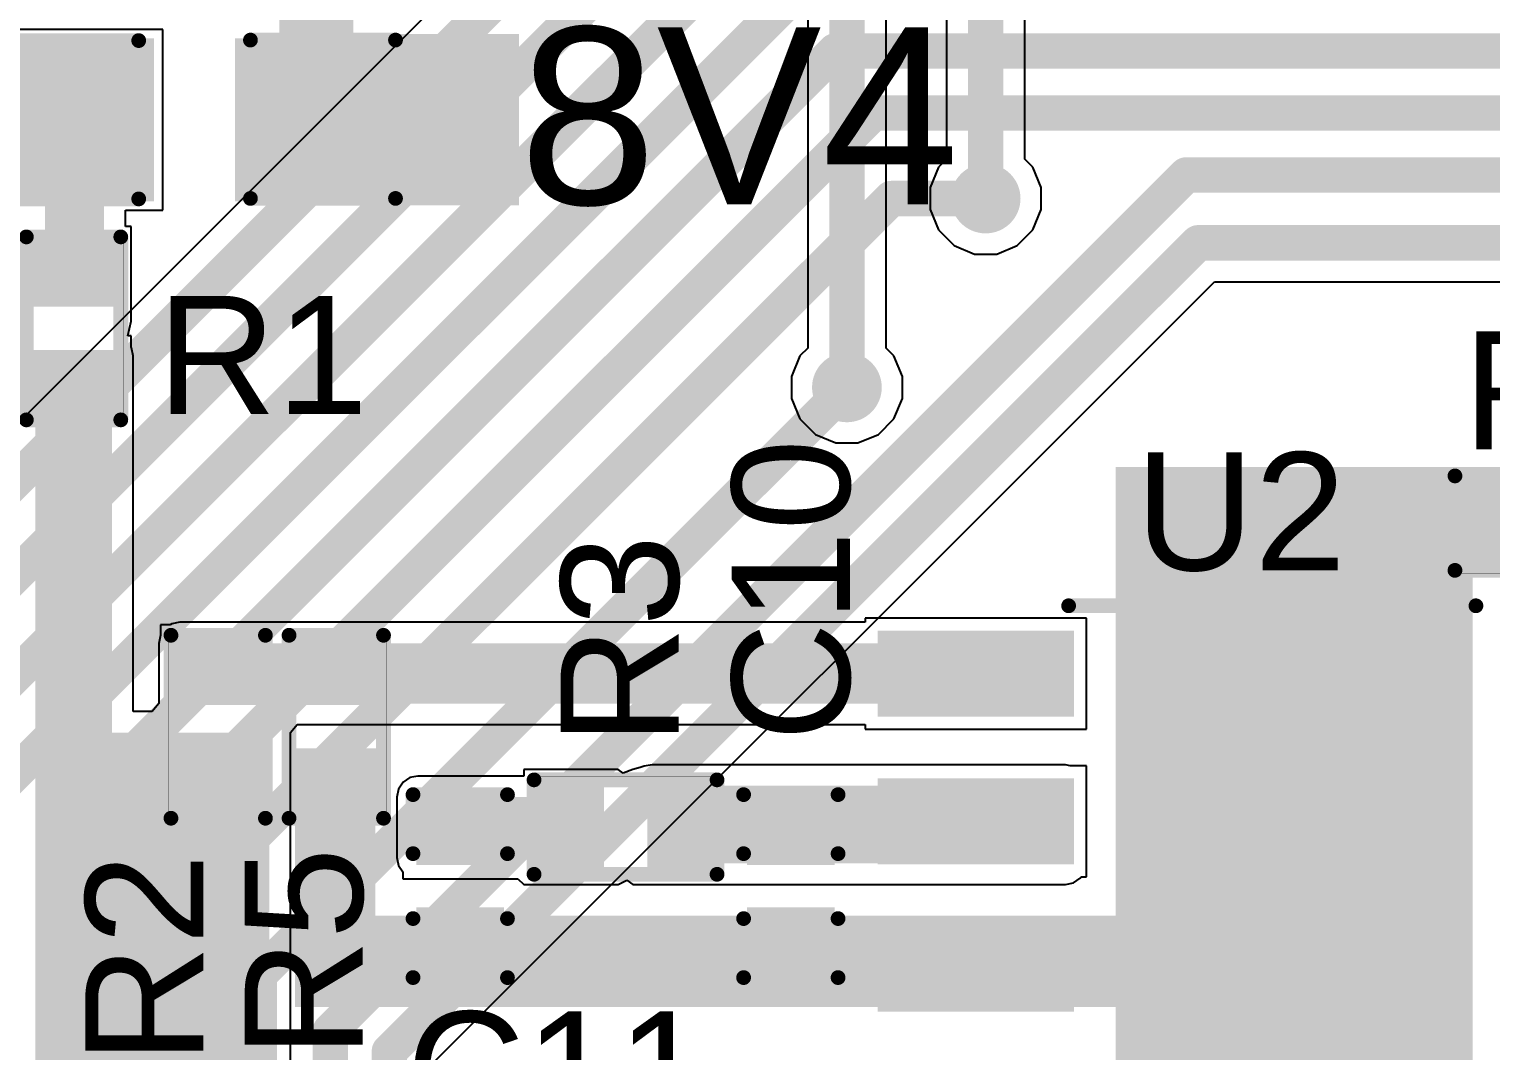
# Model space of a CAD drawing. Header units: millimetres. Extents: x 0 to 212, y 0 to 213.
# Drawn here: x 0.102 to 0.5971, y 4.3972 to 4.7434 of the extents above; entities that cross this region are included whole.
import ezdxf

# ---------------------------------------------------------------- set-up
doc = ezdxf.new("R2010")
doc.units = ezdxf.units.MM
doc.header["$MEASUREMENT"] = 0
for name, color, linetype in [('BottomLayer', 5, 'Continuous'), ('BottomSolder', 6, 'Continuous'), ('TopLayer', 1, 'Continuous'), ('TopOverlay', 2, 'Continuous'), ('TopPaste', 8, 'Continuous'), ('TopSolder', 216, 'Continuous'), ('ViaHoleLayer', 16, 'Continuous')]:
    doc.layers.add(name, color=color, linetype=linetype)
doc.styles.add('Arial', font='', dxfattribs={"height": 0.2})
doc.styles.get('Arial').set_extended_font_data('Arial')

# ---------------------------------------------------------------- blocks, each defined once
blk = doc.blocks.new('R___0402_7')
at = {"layer": 'TopLayer'}
for points in [[(-0.0275, -0.0125), (-0.0275, 0.0125), (-0.0095, 0.0125), (-0.0095, -0.0125)], [(0.0095, -0.0125), (0.0095, 0.0125), (0.0275, 0.0125), (0.0275, -0.0125)]]:
    blk.add_hatch(color=1, dxfattribs=at).paths.add_polyline_path(points)
at = {"layer": 'TopPaste'}
for points in [[(-0.0275, -0.0125), (-0.0275, 0.0125), (-0.0095, 0.0125), (-0.0095, -0.0125)], [(0.0095, -0.0125), (0.0095, 0.0125), (0.0275, 0.0125), (0.0275, -0.0125)]]:
    blk.add_hatch(color=8, dxfattribs=at).paths.add_polyline_path(points)
at = {"layer": 'TopSolder'}
for points in [[(-0.02967, -0.01467), (-0.02967, 0.01467), (-0.00733, 0.01467), (-0.00733, -0.01467)], [(0.00733, -0.01467), (0.00733, 0.01467), (0.02967, 0.01467), (0.02967, -0.01467)]]:
    blk.add_hatch(color=216, dxfattribs=at).paths.add_polyline_path(points)
at = {"layer": 'TopOverlay'}
for points, const_width in [([(-0.031, 0.016), (-0.031, -0.016)], 0.005), ([(-0.031, 0.016), (0.031, 0.016)], 0.005), ([(0.031, 0.016), (0.031, -0.016)], 0.005), ([(-0.031, -0.016), (0.031, -0.016)], 0.005), ([(-0.032, -0.017), (0.032, -0.017)], 0.000127)]:
    blk.add_lwpolyline(points, dxfattribs=dict(at, const_width=const_width))
for points, const_width in [([(-0.03225, 0.016, 1), (-0.02975, 0.016, 1)], 0.0025), ([(-0.03225, 0.016, 1), (-0.02975, 0.016, 1)], 0.0025), ([(0.02975, 0.016, 1), (0.03225, 0.016, 1)], 0.0025), ([(0.02975, 0.016, 1), (0.03225, 0.016, 1)], 0.0025), ([(-0.03225, -0.016, 1), (-0.02975, -0.016, 1)], 0.0025), ([(-0.03225, -0.016, 1), (-0.02975, -0.016, 1)], 0.0025), ([(0.02975, -0.016, 1), (0.03225, -0.016, 1)], 0.0025), ([(0.02975, -0.016, 1), (0.03225, -0.016, 1)], 0.0025), ([(-0.03203, -0.017, 1), (-0.03197, -0.017, 1)], 0.0000635), ([(0.03197, -0.017, 1), (0.03203, -0.017, 1)], 0.0000635)]:
    blk.add_lwpolyline(points, format="xyb", close=True, dxfattribs=dict(at, const_width=const_width))
blk = doc.blocks.new('R___0402_8')
at = {"layer": 'TopLayer'}
for points in [[(-0.0275, -0.0125), (-0.0275, 0.0125), (-0.0095, 0.0125), (-0.0095, -0.0125)], [(0.0095, -0.0125), (0.0095, 0.0125), (0.0275, 0.0125), (0.0275, -0.0125)]]:
    blk.add_hatch(color=1, dxfattribs=at).paths.add_polyline_path(points)
at = {"layer": 'TopPaste'}
for points in [[(-0.0275, -0.0125), (-0.0275, 0.0125), (-0.0095, 0.0125), (-0.0095, -0.0125)], [(0.0095, -0.0125), (0.0095, 0.0125), (0.0275, 0.0125), (0.0275, -0.0125)]]:
    blk.add_hatch(color=8, dxfattribs=at).paths.add_polyline_path(points)
at = {"layer": 'TopSolder'}
for points in [[(-0.02967, -0.01467), (-0.02967, 0.01467), (-0.00733, 0.01467), (-0.00733, -0.01467)], [(0.00733, -0.01467), (0.00733, 0.01467), (0.02967, 0.01467), (0.02967, -0.01467)]]:
    blk.add_hatch(color=216, dxfattribs=at).paths.add_polyline_path(points)
at = {"layer": 'TopOverlay'}
for points, const_width in [([(-0.031, -0.016), (-0.031, 0.016)], 0.005), ([(-0.031, 0.016), (0.031, 0.016)], 0.005), ([(0.031, -0.016), (0.031, 0.016)], 0.005), ([(-0.031, -0.016), (0.031, -0.016)], 0.005), ([(-0.032, -0.017), (0.032, -0.017)], 0.000127)]:
    blk.add_lwpolyline(points, dxfattribs=dict(at, const_width=const_width))
for points, const_width in [([(-0.03225, 0.016, 1), (-0.02975, 0.016, 1)], 0.0025), ([(-0.03225, 0.016, 1), (-0.02975, 0.016, 1)], 0.0025), ([(0.02975, 0.016, 1), (0.03225, 0.016, 1)], 0.0025), ([(0.02975, 0.016, 1), (0.03225, 0.016, 1)], 0.0025), ([(-0.03225, -0.016, 1), (-0.02975, -0.016, 1)], 0.0025), ([(-0.03225, -0.016, 1), (-0.02975, -0.016, 1)], 0.0025), ([(0.02975, -0.016, 1), (0.03225, -0.016, 1)], 0.0025), ([(0.02975, -0.016, 1), (0.03225, -0.016, 1)], 0.0025), ([(-0.03203, -0.017, 1), (-0.03197, -0.017, 1)], 0.0000635), ([(0.03197, -0.017, 1), (0.03203, -0.017, 1)], 0.0000635)]:
    blk.add_lwpolyline(points, format="xyb", close=True, dxfattribs=dict(at, const_width=const_width))
blk = doc.blocks.new('C___0402_17')
at = {"layer": 'TopLayer'}
for points in [[(-0.0275, -0.0125), (-0.0275, 0.0125), (-0.0095, 0.0125), (-0.0095, -0.0125)], [(0.0095, -0.0125), (0.0095, 0.0125), (0.0275, 0.0125), (0.0275, -0.0125)]]:
    blk.add_hatch(color=1, dxfattribs=at).paths.add_polyline_path(points)
at = {"layer": 'TopPaste'}
for points in [[(-0.0275, -0.0125), (-0.0275, 0.0125), (-0.0095, 0.0125), (-0.0095, -0.0125)], [(0.0095, -0.0125), (0.0095, 0.0125), (0.0275, 0.0125), (0.0275, -0.0125)]]:
    blk.add_hatch(color=8, dxfattribs=at).paths.add_polyline_path(points)
at = {"layer": 'TopSolder'}
for points in [[(-0.02986, -0.01486), (-0.02986, 0.01486), (-0.00714, 0.01486), (-0.00714, -0.01486)], [(0.00714, -0.01486), (0.00714, 0.01486), (0.02986, 0.01486), (0.02986, -0.01486)]]:
    blk.add_hatch(color=216, dxfattribs=at).paths.add_polyline_path(points)
at = {"layer": 'TopOverlay', "const_width": 0.005}
for points in [[(-0.031, 0.016), (-0.011, 0.016)], [(-0.031, 0.016), (-0.031, -0.016)], [(0.011, 0.016), (0.031, 0.016)], [(0.031, 0.016), (0.031, -0.016)], [(-0.031, -0.016), (-0.011, -0.016)], [(0.011, -0.016), (0.031, -0.016)]]:
    blk.add_lwpolyline(points, dxfattribs=at)
at = {"layer": 'TopOverlay', "const_width": 0.0025}
for points in [[(-0.03225, 0.016, 1), (-0.02975, 0.016, 1)], [(-0.03225, 0.016, 1), (-0.02975, 0.016, 1)], [(-0.01225, 0.016, 1), (-0.00975, 0.016, 1)], [(0.00975, 0.016, 1), (0.01225, 0.016, 1)], [(0.02975, 0.016, 1), (0.03225, 0.016, 1)], [(0.02975, 0.016, 1), (0.03225, 0.016, 1)], [(-0.03225, -0.016, 1), (-0.02975, -0.016, 1)], [(-0.03225, -0.016, 1), (-0.02975, -0.016, 1)], [(-0.01225, -0.016, 1), (-0.00975, -0.016, 1)], [(0.00975, -0.016, 1), (0.01225, -0.016, 1)], [(0.02975, -0.016, 1), (0.03225, -0.016, 1)], [(0.02975, -0.016, 1), (0.03225, -0.016, 1)]]:
    blk.add_lwpolyline(points, format="xyb", close=True, dxfattribs=at)
blk = doc.blocks.new('C___0402_18')
at = {"layer": 'TopLayer'}
for points in [[(-0.0275, -0.0125), (-0.0275, 0.0125), (-0.0095, 0.0125), (-0.0095, -0.0125)], [(0.0095, -0.0125), (0.0095, 0.0125), (0.0275, 0.0125), (0.0275, -0.0125)]]:
    blk.add_hatch(color=1, dxfattribs=at).paths.add_polyline_path(points)
at = {"layer": 'TopPaste'}
for points in [[(-0.0275, -0.0125), (-0.0275, 0.0125), (-0.0095, 0.0125), (-0.0095, -0.0125)], [(0.0095, -0.0125), (0.0095, 0.0125), (0.0275, 0.0125), (0.0275, -0.0125)]]:
    blk.add_hatch(color=8, dxfattribs=at).paths.add_polyline_path(points)
at = {"layer": 'TopSolder'}
for points in [[(-0.02986, -0.01486), (-0.02986, 0.01486), (-0.00714, 0.01486), (-0.00714, -0.01486)], [(0.00714, -0.01486), (0.00714, 0.01486), (0.02986, 0.01486), (0.02986, -0.01486)]]:
    blk.add_hatch(color=216, dxfattribs=at).paths.add_polyline_path(points)
at = {"layer": 'TopOverlay', "const_width": 0.005}
for points in [[(-0.031, 0.016), (-0.011, 0.016)], [(-0.031, 0.016), (-0.031, -0.016)], [(0.011, 0.016), (0.031, 0.016)], [(0.031, 0.016), (0.031, -0.016)], [(-0.031, -0.016), (-0.011, -0.016)], [(0.011, -0.016), (0.031, -0.016)]]:
    blk.add_lwpolyline(points, dxfattribs=at)
at = {"layer": 'TopOverlay', "const_width": 0.0025}
for points in [[(-0.03225, 0.016, 1), (-0.02975, 0.016, 1)], [(-0.03225, 0.016, 1), (-0.02975, 0.016, 1)], [(-0.01225, 0.016, 1), (-0.00975, 0.016, 1)], [(0.00975, 0.016, 1), (0.01225, 0.016, 1)], [(0.02975, 0.016, 1), (0.03225, 0.016, 1)], [(0.02975, 0.016, 1), (0.03225, 0.016, 1)], [(-0.03225, -0.016, 1), (-0.02975, -0.016, 1)], [(-0.03225, -0.016, 1), (-0.02975, -0.016, 1)], [(-0.01225, -0.016, 1), (-0.00975, -0.016, 1)], [(0.00975, -0.016, 1), (0.01225, -0.016, 1)], [(0.02975, -0.016, 1), (0.03225, -0.016, 1)], [(0.02975, -0.016, 1), (0.03225, -0.016, 1)]]:
    blk.add_lwpolyline(points, format="xyb", close=True, dxfattribs=at)
blk = doc.blocks.new('LED_0805_23')
at = {"layer": 'TopLayer'}
for points in [[(-0.06496, 0.02362), (-0.01772, 0.02362), (-0.01772, -0.02362), (-0.06496, -0.02362)], [(0.01772, 0.02362), (0.06496, 0.02362), (0.06496, -0.02362), (0.01772, -0.02362)]]:
    blk.add_hatch(color=1, dxfattribs=at).paths.add_polyline_path(points)
at = {"layer": 'TopOverlay'}
blk.add_hatch(color=2, dxfattribs=at).paths.add_polyline_path([(0.06815, -0.02898), (0.11, -0.02898), (0.11, 0.02902), (0.06815, 0.02902)])
at = {"layer": 'TopPaste'}
for points in [[(-0.06496, 0.02362), (-0.01772, 0.02362), (-0.01772, -0.02362), (-0.06496, -0.02362)], [(0.01772, 0.02362), (0.06496, 0.02362), (0.06496, -0.02362), (0.01772, -0.02362)]]:
    blk.add_hatch(color=8, dxfattribs=at).paths.add_polyline_path(points)
at = {"layer": 'TopSolder'}
for points in [[(-0.06896, 0.02762), (-0.01372, 0.02762), (-0.01372, -0.02762), (-0.06896, -0.02762)], [(0.01372, 0.02762), (0.06896, 0.02762), (0.06896, -0.02762), (0.01372, -0.02762)]]:
    blk.add_hatch(color=216, dxfattribs=at).paths.add_polyline_path(points)
at = {"layer": 'TopOverlay', "const_width": 0.005}
for points in [[(-0.068, -0.02683), (-0.068, 0.02683)], [(-0.068, 0.02683), (-0.01885, 0.02683)], [(0.019, 0.027), (0.06815, 0.027)], [(0.06815, -0.02666), (0.06815, 0.027)], [(-0.068, -0.02683), (-0.01885, -0.02683)], [(0.019, -0.02666), (0.06815, -0.02666)]]:
    blk.add_lwpolyline(points, dxfattribs=at)
at = {"layer": 'TopOverlay', "const_width": 0.0025}
for points in [[(-0.06925, 0.02683, 1), (-0.06675, 0.02683, 1)], [(-0.06925, 0.02683, 1), (-0.06675, 0.02683, 1)], [(-0.0201, 0.02683, 1), (-0.0176, 0.02683, 1)], [(0.01775, 0.027, 1), (0.02025, 0.027, 1)], [(0.0669, 0.027, 1), (0.0694, 0.027, 1)], [(0.0669, 0.027, 1), (0.0694, 0.027, 1)], [(-0.06925, -0.02683, 1), (-0.06675, -0.02683, 1)], [(-0.06925, -0.02683, 1), (-0.06675, -0.02683, 1)], [(-0.0201, -0.02683, 1), (-0.0176, -0.02683, 1)], [(0.01775, -0.02666, 1), (0.02025, -0.02666, 1)], [(0.0669, -0.02666, 1), (0.0694, -0.02666, 1)], [(0.0669, -0.02666, 1), (0.0694, -0.02666, 1)]]:
    blk.add_lwpolyline(points, format="xyb", close=True, dxfattribs=at)
blk = doc.blocks.new('8_SO_P____P___25')
at = {"layer": 'TopLayer'}
for points in [[(-0.13681, 0.08681), (-0.07579, 0.08681), (-0.07579, 0.06319), (-0.13681, 0.06319)], [(0.07579, 0.08681), (0.13681, 0.08681), (0.13681, 0.06319), (0.07579, 0.06319)], [(-0.04502, 0.04502), (0.04502, 0.04502), (0.04502, -0.04502), (-0.04502, -0.04502)], [(-0.13681, 0.03681), (-0.07579, 0.03681), (-0.07579, 0.01319), (-0.13681, 0.01319)], [(0.07579, 0.03681), (0.13681, 0.03681), (0.13681, 0.01319), (0.07579, 0.01319)], [(-0.13681, -0.01319), (-0.07579, -0.01319), (-0.07579, -0.03681), (-0.13681, -0.03681)], [(0.07579, -0.01319), (0.13681, -0.01319), (0.13681, -0.03681), (0.07579, -0.03681)], [(-0.13681, -0.06319), (-0.07579, -0.06319), (-0.07579, -0.08681), (-0.13681, -0.08681)], [(0.07579, -0.06319), (0.13681, -0.06319), (0.13681, -0.08681), (0.07579, -0.08681)]]:
    blk.add_hatch(color=1, dxfattribs=at).paths.add_polyline_path(points)
at = {"layer": 'TopPaste'}
for points in [[(-0.13681, 0.08681), (-0.07579, 0.08681), (-0.07579, 0.06319), (-0.13681, 0.06319)], [(0.07579, 0.08681), (0.13681, 0.08681), (0.13681, 0.06319), (0.07579, 0.06319)], [(-0.04502, 0.04502), (0.04502, 0.04502), (0.04502, -0.04502), (-0.04502, -0.04502)], [(-0.13681, 0.03681), (-0.07579, 0.03681), (-0.07579, 0.01319), (-0.13681, 0.01319)], [(0.07579, 0.03681), (0.13681, 0.03681), (0.13681, 0.01319), (0.07579, 0.01319)], [(-0.13681, -0.01319), (-0.07579, -0.01319), (-0.07579, -0.03681), (-0.13681, -0.03681)], [(0.07579, -0.01319), (0.13681, -0.01319), (0.13681, -0.03681), (0.07579, -0.03681)], [(-0.13681, -0.06319), (-0.07579, -0.06319), (-0.07579, -0.08681), (-0.13681, -0.08681)], [(0.07579, -0.06319), (0.13681, -0.06319), (0.13681, -0.08681), (0.07579, -0.08681)]]:
    blk.add_hatch(color=8, dxfattribs=at).paths.add_polyline_path(points)
at = {"layer": 'TopSolder'}
for points in [[(-0.13957, 0.08957), (-0.07303, 0.08957), (-0.07303, 0.06043), (-0.13957, 0.06043)], [(0.07303, 0.08957), (0.13957, 0.08957), (0.13957, 0.06043), (0.07303, 0.06043)], [(-0.04778, 0.04778), (0.04778, 0.04778), (0.04778, -0.04778), (-0.04778, -0.04778)], [(-0.13957, 0.03957), (-0.07303, 0.03957), (-0.07303, 0.01043), (-0.13957, 0.01043)], [(0.07303, 0.03957), (0.13957, 0.03957), (0.13957, 0.01043), (0.07303, 0.01043)], [(-0.13957, -0.01043), (-0.07303, -0.01043), (-0.07303, -0.03957), (-0.13957, -0.03957)], [(0.07303, -0.01043), (0.13957, -0.01043), (0.13957, -0.03957), (0.07303, -0.03957)], [(-0.13957, -0.06043), (-0.07303, -0.06043), (-0.07303, -0.08957), (-0.13957, -0.08957)], [(0.07303, -0.06043), (0.13957, -0.06043), (0.13957, -0.08957), (0.07303, -0.08957)]]:
    blk.add_hatch(color=216, dxfattribs=at).paths.add_polyline_path(points)
at = {"layer": 'TopOverlay', "const_width": 0.005}
for points in [[(0.07489, 0.098), (-0.06311, 0.098)], [(-0.14317, 0.07553), (-0.14817, 0.08053)], [(-0.14817, 0.08053), (-0.14817, 0.07053)], [(-0.14317, 0.07553), (-0.14817, 0.07053)], [(0.07489, -0.098), (-0.06311, -0.098)]]:
    blk.add_lwpolyline(points, dxfattribs=at)
at = {"layer": 'TopOverlay', "const_width": 0.0025}
for points in [[(-0.06436, 0.098, 1), (-0.06186, 0.098, 1)], [(0.07364, 0.098, 1), (0.07614, 0.098, 1)], [(-0.14942, 0.08053, 1), (-0.14692, 0.08053, 1)], [(-0.14942, 0.08053, 1), (-0.14692, 0.08053, 1)], [(-0.14442, 0.07553, 1), (-0.14192, 0.07553, 1)], [(-0.14442, 0.07553, 1), (-0.14192, 0.07553, 1)], [(-0.14942, 0.07053, 1), (-0.14692, 0.07053, 1)], [(-0.14942, 0.07053, 1), (-0.14692, 0.07053, 1)], [(-0.06436, -0.098, 1), (-0.06186, -0.098, 1)], [(0.07364, -0.098, 1), (0.07614, -0.098, 1)]]:
    blk.add_lwpolyline(points, format="xyb", close=True, dxfattribs=at)
blk = doc.blocks.new('R___0402_40')
at = {"layer": 'TopLayer'}
for points in [[(-0.0275, -0.0125), (-0.0275, 0.0125), (-0.0095, 0.0125), (-0.0095, -0.0125)], [(0.0095, -0.0125), (0.0095, 0.0125), (0.0275, 0.0125), (0.0275, -0.0125)]]:
    blk.add_hatch(color=1, dxfattribs=at).paths.add_polyline_path(points)
at = {"layer": 'TopPaste'}
for points in [[(-0.0275, -0.0125), (-0.0275, 0.0125), (-0.0095, 0.0125), (-0.0095, -0.0125)], [(0.0095, -0.0125), (0.0095, 0.0125), (0.0275, 0.0125), (0.0275, -0.0125)]]:
    blk.add_hatch(color=8, dxfattribs=at).paths.add_polyline_path(points)
at = {"layer": 'TopSolder'}
for points in [[(-0.02967, -0.01467), (-0.02967, 0.01467), (-0.00733, 0.01467), (-0.00733, -0.01467)], [(0.00733, -0.01467), (0.00733, 0.01467), (0.02967, 0.01467), (0.02967, -0.01467)]]:
    blk.add_hatch(color=216, dxfattribs=at).paths.add_polyline_path(points)
at = {"layer": 'TopOverlay'}
for points, const_width in [([(-0.031, 0.016), (-0.031, -0.016)], 0.005), ([(0.031, 0.016), (-0.031, 0.016)], 0.005), ([(0.031, 0.016), (0.031, -0.016)], 0.005), ([(0.031, -0.016), (-0.031, -0.016)], 0.005), ([(0.032, -0.017), (-0.032, -0.017)], 0.000127)]:
    blk.add_lwpolyline(points, dxfattribs=dict(at, const_width=const_width))
for points, const_width in [([(-0.03225, 0.016, 1), (-0.02975, 0.016, 1)], 0.0025), ([(-0.03225, 0.016, 1), (-0.02975, 0.016, 1)], 0.0025), ([(0.02975, 0.016, 1), (0.03225, 0.016, 1)], 0.0025), ([(0.02975, 0.016, 1), (0.03225, 0.016, 1)], 0.0025), ([(-0.03225, -0.016, 1), (-0.02975, -0.016, 1)], 0.0025), ([(-0.03225, -0.016, 1), (-0.02975, -0.016, 1)], 0.0025), ([(0.02975, -0.016, 1), (0.03225, -0.016, 1)], 0.0025), ([(0.02975, -0.016, 1), (0.03225, -0.016, 1)], 0.0025), ([(-0.03203, -0.017, 1), (-0.03197, -0.017, 1)], 0.0000635), ([(0.03197, -0.017, 1), (0.03203, -0.017, 1)], 0.0000635)]:
    blk.add_lwpolyline(points, format="xyb", close=True, dxfattribs=dict(at, const_width=const_width))
blk = doc.blocks.new('R___0402_41')
at = {"layer": 'TopLayer'}
for points in [[(-0.0275, -0.0125), (-0.0275, 0.0125), (-0.0095, 0.0125), (-0.0095, -0.0125)], [(0.0095, -0.0125), (0.0095, 0.0125), (0.0275, 0.0125), (0.0275, -0.0125)]]:
    blk.add_hatch(color=1, dxfattribs=at).paths.add_polyline_path(points)
at = {"layer": 'TopPaste'}
for points in [[(-0.0275, -0.0125), (-0.0275, 0.0125), (-0.0095, 0.0125), (-0.0095, -0.0125)], [(0.0095, -0.0125), (0.0095, 0.0125), (0.0275, 0.0125), (0.0275, -0.0125)]]:
    blk.add_hatch(color=8, dxfattribs=at).paths.add_polyline_path(points)
at = {"layer": 'TopSolder'}
for points in [[(-0.02967, -0.01467), (-0.02967, 0.01467), (-0.00733, 0.01467), (-0.00733, -0.01467)], [(0.00733, -0.01467), (0.00733, 0.01467), (0.02967, 0.01467), (0.02967, -0.01467)]]:
    blk.add_hatch(color=216, dxfattribs=at).paths.add_polyline_path(points)
at = {"layer": 'TopOverlay'}
for points, const_width in [([(-0.031, -0.016), (-0.031, 0.016)], 0.005), ([(0.031, 0.016), (-0.031, 0.016)], 0.005), ([(0.031, -0.016), (0.031, 0.016)], 0.005), ([(0.031, -0.016), (-0.031, -0.016)], 0.005), ([(0.032, -0.017), (-0.032, -0.017)], 0.000127)]:
    blk.add_lwpolyline(points, dxfattribs=dict(at, const_width=const_width))
for points, const_width in [([(-0.03225, 0.016, 1), (-0.02975, 0.016, 1)], 0.0025), ([(-0.03225, 0.016, 1), (-0.02975, 0.016, 1)], 0.0025), ([(0.02975, 0.016, 1), (0.03225, 0.016, 1)], 0.0025), ([(0.02975, 0.016, 1), (0.03225, 0.016, 1)], 0.0025), ([(-0.03225, -0.016, 1), (-0.02975, -0.016, 1)], 0.0025), ([(-0.03225, -0.016, 1), (-0.02975, -0.016, 1)], 0.0025), ([(0.02975, -0.016, 1), (0.03225, -0.016, 1)], 0.0025), ([(0.02975, -0.016, 1), (0.03225, -0.016, 1)], 0.0025), ([(-0.03203, -0.017, 1), (-0.03197, -0.017, 1)], 0.0000635), ([(0.03197, -0.017, 1), (0.03203, -0.017, 1)], 0.0000635)]:
    blk.add_lwpolyline(points, format="xyb", close=True, dxfattribs=dict(at, const_width=const_width))
blk = doc.blocks.new('R___0402_42')
at = {"layer": 'TopLayer'}
for points in [[(-0.0275, -0.0125), (-0.0275, 0.0125), (-0.0095, 0.0125), (-0.0095, -0.0125)], [(0.0095, -0.0125), (0.0095, 0.0125), (0.0275, 0.0125), (0.0275, -0.0125)]]:
    blk.add_hatch(color=1, dxfattribs=at).paths.add_polyline_path(points)
at = {"layer": 'TopPaste'}
for points in [[(-0.0275, -0.0125), (-0.0275, 0.0125), (-0.0095, 0.0125), (-0.0095, -0.0125)], [(0.0095, -0.0125), (0.0095, 0.0125), (0.0275, 0.0125), (0.0275, -0.0125)]]:
    blk.add_hatch(color=8, dxfattribs=at).paths.add_polyline_path(points)
at = {"layer": 'TopSolder'}
for points in [[(-0.02967, -0.01467), (-0.02967, 0.01467), (-0.00733, 0.01467), (-0.00733, -0.01467)], [(0.00733, -0.01467), (0.00733, 0.01467), (0.02967, 0.01467), (0.02967, -0.01467)]]:
    blk.add_hatch(color=216, dxfattribs=at).paths.add_polyline_path(points)
at = {"layer": 'TopOverlay'}
for points, const_width in [([(-0.031, 0.016), (-0.031, -0.016)], 0.005), ([(-0.031, 0.016), (0.031, 0.016)], 0.005), ([(0.031, 0.016), (0.031, -0.016)], 0.005), ([(-0.031, -0.016), (0.031, -0.016)], 0.005), ([(-0.032, -0.017), (0.032, -0.017)], 0.000127)]:
    blk.add_lwpolyline(points, dxfattribs=dict(at, const_width=const_width))
for points, const_width in [([(-0.03225, 0.016, 1), (-0.02975, 0.016, 1)], 0.0025), ([(-0.03225, 0.016, 1), (-0.02975, 0.016, 1)], 0.0025), ([(0.02975, 0.016, 1), (0.03225, 0.016, 1)], 0.0025), ([(0.02975, 0.016, 1), (0.03225, 0.016, 1)], 0.0025), ([(-0.03225, -0.016, 1), (-0.02975, -0.016, 1)], 0.0025), ([(-0.03225, -0.016, 1), (-0.02975, -0.016, 1)], 0.0025), ([(0.02975, -0.016, 1), (0.03225, -0.016, 1)], 0.0025), ([(0.02975, -0.016, 1), (0.03225, -0.016, 1)], 0.0025), ([(-0.03203, -0.017, 1), (-0.03197, -0.017, 1)], 0.0000635), ([(0.03197, -0.017, 1), (0.03203, -0.017, 1)], 0.0000635)]:
    blk.add_lwpolyline(points, format="xyb", close=True, dxfattribs=dict(at, const_width=const_width))

msp = doc.modelspace()

# ---------------------------------------------------------------- hatches: boundary and pattern name
at = {"layer": 'BottomLayer'}
h = msp.add_hatch(color=5, dxfattribs=at)
edge = h.paths.add_edge_path()
edge.add_arc((0.426, 4.686), 0.01181, 0, 360)
h = msp.add_hatch(color=5, dxfattribs=at)
edge = h.paths.add_edge_path()
edge.add_arc((0.379, 4.622), 0.01181, 0, 360)
h = msp.add_hatch(color=5, dxfattribs=at)
edge = h.paths.add_edge_path()
edge.add_arc((0.494, 4.524), 0.01181, 0, 360)
h = msp.add_hatch(color=5, dxfattribs=at)
edge = h.paths.add_edge_path()
edge.add_arc((0.568, 4.522), 0.01181, 0, 360)
h = msp.add_hatch(color=5, dxfattribs=at)
edge = h.paths.add_edge_path()
edge.add_arc((0.494, 4.474), 0.01181, 0, 360)
h = msp.add_hatch(color=5, dxfattribs=at)
edge = h.paths.add_edge_path()
edge.add_arc((0.568, 4.473), 0.01181, 0, 360)
h = msp.add_hatch(color=5, dxfattribs=at)
edge = h.paths.add_edge_path()
edge.add_arc((0.293, 4.428), 0.01181, 0, 360)
h = msp.add_hatch(color=5, dxfattribs=at)
edge = h.paths.add_edge_path()
edge.add_arc((0.327, 4.428), 0.01181, 0, 360)
h = msp.add_hatch(color=5, dxfattribs=at)
edge = h.paths.add_edge_path()
edge.add_arc((0.494, 4.424), 0.01181, 0, 360)
h = msp.add_hatch(color=5, dxfattribs=at)
edge = h.paths.add_edge_path()
edge.add_arc((0.568, 4.422), 0.01181, 0, 360)
at = {"layer": 'BottomSolder'}
h = msp.add_hatch(color=6, dxfattribs=at)
edge = h.paths.add_edge_path()
edge.add_arc((0.494, 4.524), 0.01581, 0, 360)
h = msp.add_hatch(color=6, dxfattribs=at)
edge = h.paths.add_edge_path()
edge.add_arc((0.568, 4.522), 0.01581, 0, 360)
h = msp.add_hatch(color=6, dxfattribs=at)
edge = h.paths.add_edge_path()
edge.add_arc((0.494, 4.474), 0.01581, 0, 360)
h = msp.add_hatch(color=6, dxfattribs=at)
edge = h.paths.add_edge_path()
edge.add_arc((0.568, 4.473), 0.01581, 0, 360)
h = msp.add_hatch(color=6, dxfattribs=at)
edge = h.paths.add_edge_path()
edge.add_arc((0.494, 4.424), 0.01581, 0, 360)
h = msp.add_hatch(color=6, dxfattribs=at)
edge = h.paths.add_edge_path()
edge.add_arc((0.568, 4.422), 0.01581, 0, 360)
at = {"layer": 'TopLayer'}
h = msp.add_hatch(color=1, dxfattribs=at)
edge = h.paths.add_edge_path()
edge.add_arc((0.426, 4.686), 0.01181, 0, 360)
for points in [[(0.104, 4.47892), (0.13, 4.47892), (0.13, 4.6327), (0.104, 4.6327)], [(0.591, 4.595), (0.47, 4.595), (0.47, 4.242), (0.591, 4.242)], [(0.61, 4.595), (0.57, 4.595), (0.57, 4.56), (0.61, 4.56)], [(0.45232, 4.51485), (0.45232, 4.53527), (0.153, 4.53527), (0.153, 4.51485)], [(0.18335, 4.505), (0.104, 4.505), (0.104, 4.047), (0.18335, 4.047)], [(0.18308, 4.476), (0.18308, 4.505), (0.104, 4.505), (0.104, 4.476)], [(0.192, 4.412), (0.21927, 4.412), (0.21927, 4.498), (0.192, 4.498)], [(0.313, 4.487), (0.313, 4.46074), (0.453, 4.46074), (0.453, 4.487)], [(0.23368, 4.48315), (0.23368, 4.46273), (0.294, 4.46273), (0.294, 4.48315)], [(0.195, 4.443), (0.195, 4.412), (0.516, 4.412), (0.516, 4.443)]]:
    msp.add_hatch(color=1, dxfattribs=at).paths.add_polyline_path(points)
h = msp.add_hatch(color=1, dxfattribs=at)
edge = h.paths.add_edge_path()
edge.add_arc((0.379, 4.622), 0.01181, 0, 360)
h = msp.add_hatch(color=1, dxfattribs=at)
edge = h.paths.add_edge_path()
edge.add_arc((0.494, 4.524), 0.01181, 0, 360)
h = msp.add_hatch(color=1, dxfattribs=at)
edge = h.paths.add_edge_path()
edge.add_arc((0.568, 4.522), 0.01181, 0, 360)
h = msp.add_hatch(color=1, dxfattribs=at)
edge = h.paths.add_edge_path()
edge.add_arc((0.494, 4.474), 0.01181, 0, 360)
h = msp.add_hatch(color=1, dxfattribs=at)
edge = h.paths.add_edge_path()
edge.add_arc((0.568, 4.473), 0.01181, 0, 360)
h = msp.add_hatch(color=1, dxfattribs=at)
edge = h.paths.add_edge_path()
edge.add_arc((0.293, 4.428), 0.01181, 0, 360)
h = msp.add_hatch(color=1, dxfattribs=at)
edge = h.paths.add_edge_path()
edge.add_arc((0.327, 4.428), 0.01181, 0, 360)
h = msp.add_hatch(color=1, dxfattribs=at)
edge = h.paths.add_edge_path()
edge.add_arc((0.494, 4.424), 0.01181, 0, 360)
h = msp.add_hatch(color=1, dxfattribs=at)
edge = h.paths.add_edge_path()
edge.add_arc((0.568, 4.422), 0.01181, 0, 360)
at = {"layer": 'TopSolder'}
h = msp.add_hatch(color=216, dxfattribs=at)
edge = h.paths.add_edge_path()
edge.add_arc((0.494, 4.524), 0.01581, 0, 360)
h = msp.add_hatch(color=216, dxfattribs=at)
edge = h.paths.add_edge_path()
edge.add_arc((0.568, 4.522), 0.01581, 0, 360)
h = msp.add_hatch(color=216, dxfattribs=at)
edge = h.paths.add_edge_path()
edge.add_arc((0.494, 4.474), 0.01581, 0, 360)
h = msp.add_hatch(color=216, dxfattribs=at)
edge = h.paths.add_edge_path()
edge.add_arc((0.568, 4.473), 0.01581, 0, 360)
h = msp.add_hatch(color=216, dxfattribs=at)
edge = h.paths.add_edge_path()
edge.add_arc((0.494, 4.424), 0.01581, 0, 360)
h = msp.add_hatch(color=216, dxfattribs=at)
edge = h.paths.add_edge_path()
edge.add_arc((0.568, 4.422), 0.01581, 0, 360)
at = {"layer": 'ViaHoleLayer'}
h = msp.add_hatch(color=16, dxfattribs=at)
edge = h.paths.add_edge_path()
edge.add_arc((0.426, 4.686), 0.00591, 0, 360)
h = msp.add_hatch(color=16, dxfattribs=at)
edge = h.paths.add_edge_path()
edge.add_arc((0.379, 4.622), 0.00591, 0, 360)
h = msp.add_hatch(color=16, dxfattribs=at)
edge = h.paths.add_edge_path()
edge.add_arc((0.494, 4.524), 0.00591, 0, 360)
h = msp.add_hatch(color=16, dxfattribs=at)
edge = h.paths.add_edge_path()
edge.add_arc((0.568, 4.522), 0.00591, 0, 360)
h = msp.add_hatch(color=16, dxfattribs=at)
edge = h.paths.add_edge_path()
edge.add_arc((0.494, 4.474), 0.00591, 0, 360)
h = msp.add_hatch(color=16, dxfattribs=at)
edge = h.paths.add_edge_path()
edge.add_arc((0.568, 4.473), 0.00591, 0, 360)
h = msp.add_hatch(color=16, dxfattribs=at)
edge = h.paths.add_edge_path()
edge.add_arc((0.293, 4.428), 0.00591, 0, 360)
h = msp.add_hatch(color=16, dxfattribs=at)
edge = h.paths.add_edge_path()
edge.add_arc((0.327, 4.428), 0.00591, 0, 360)
h = msp.add_hatch(color=16, dxfattribs=at)
edge = h.paths.add_edge_path()
edge.add_arc((0.494, 4.424), 0.00591, 0, 360)
h = msp.add_hatch(color=16, dxfattribs=at)
edge = h.paths.add_edge_path()
edge.add_arc((0.568, 4.422), 0.00591, 0, 360)

# ---------------------------------------------------------------- linework, layer by layer
at = {"layer": 'BottomLayer'}
for p, q in [((0.58033, 5.09208), (0.01655, 4.52829)), ((0.23725, 4.39151), (0.50349, 4.65775)), ((0.50349, 4.65775), (0.79782, 4.65775))]:
    msp.add_line(p, q, dxfattribs=at)
at = {"layer": 'BottomLayer', "const_width": 0.012}
for points in [[(0.02592, 4.51892), (0.5897, 5.0827)], [(0.04792, 4.50892), (0.345, 4.806)], [(0.06992, 4.497), (0.35592, 4.783)], [(0.09392, 4.48792), (0.365, 4.759)], [(0.11792, 4.47892), (0.375, 4.736)], [(0.375, 4.736), (0.929, 4.736)], [(0.13792, 4.46492), (0.388, 4.715)], [(0.388, 4.715), (0.937, 4.715)], [(0.204, 4.404), (0.494, 4.694)], [(0.494, 4.694), (0.95, 4.694)], [(0.16092, 4.45292), (0.394, 4.686)], [(0.394, 4.686), (0.426, 4.686)], [(0.224, 4.397), (0.498, 4.671)], [(0.498, 4.671), (0.958, 4.671)], [(0.17992, 4.42292), (0.379, 4.622)], [(0.11792, 2.01564), (0.11792, 4.47892)], [(0.13792, 2.0797), (0.13792, 4.46492)], [(0.16092, 3.5197), (0.16092, 4.45292)], [(0.17992, 3.8157), (0.17992, 4.42292)], [(0.204, 3.903), (0.204, 4.404)], [(0.224, 3.912), (0.224, 4.397)]]:
    msp.add_lwpolyline(points, dxfattribs=at)
at = {"layer": 'BottomLayer', "const_width": 0.006}
for points in [[(0.372, 4.736, 1), (0.378, 4.736, 1)], [(0.372, 4.736, 1), (0.378, 4.736, 1)], [(0.385, 4.715, 1), (0.391, 4.715, 1)], [(0.385, 4.715, 1), (0.391, 4.715, 1)], [(0.491, 4.694, 1), (0.497, 4.694, 1)], [(0.491, 4.694, 1), (0.497, 4.694, 1)], [(0.391, 4.686, 1), (0.397, 4.686, 1)], [(0.391, 4.686, 1), (0.397, 4.686, 1)], [(0.423, 4.686, 1), (0.429, 4.686, 1)], [(0.495, 4.671, 1), (0.501, 4.671, 1)], [(0.495, 4.671, 1), (0.501, 4.671, 1)], [(0.376, 4.622, 1), (0.382, 4.622, 1)], [(0.11492, 4.47892, 1), (0.12092, 4.47892, 1)], [(0.11492, 4.47892, 1), (0.12092, 4.47892, 1)], [(0.13492, 4.46492, 1), (0.14092, 4.46492, 1)], [(0.13492, 4.46492, 1), (0.14092, 4.46492, 1)], [(0.15792, 4.45292, 1), (0.16392, 4.45292, 1)], [(0.15792, 4.45292, 1), (0.16392, 4.45292, 1)], [(0.17692, 4.42292, 1), (0.18292, 4.42292, 1)], [(0.17692, 4.42292, 1), (0.18292, 4.42292, 1)], [(0.201, 4.404, 1), (0.207, 4.404, 1)], [(0.201, 4.404, 1), (0.207, 4.404, 1)], [(0.221, 4.397, 1), (0.227, 4.397, 1)], [(0.221, 4.397, 1), (0.227, 4.397, 1)]]:
    msp.add_lwpolyline(points, format="xyb", close=True, dxfattribs=at)
at = {"layer": 'TopLayer'}
for p, q in [((0.43925, 4.69935), (0.43925, 5.23862)), ((0.41275, 5.23313), (0.41275, 4.69935)), ((0.39225, 4.63535), (0.39225, 5.08562)), ((0.36575, 5.08013), (0.36575, 4.63535)), ((0.1472, 4.74332), (0.08596, 4.74332)), ((0.1472, 4.68208), (0.1472, 4.74332)), ((0.41275, 4.69935), (0.41005, 4.69666)), ((0.44195, 4.69666), (0.43925, 4.69935)), ((0.41005, 4.69666), (0.40719, 4.68974)), ((0.44481, 4.68974), (0.44195, 4.69666)), ((0.40719, 4.68974), (0.40719, 4.68226)), ((0.44481, 4.68226), (0.44481, 4.68974)), ((0.13462, 4.6765), (0.13462, 4.68208)), ((0.13462, 4.68208), (0.1472, 4.68208)), ((0.40719, 4.68226), (0.41005, 4.67534)), ((0.44195, 4.67534), (0.44481, 4.68226)), ((0.1365, 4.6765), (0.13462, 4.6765)), ((0.1365, 4.6445), (0.1365, 4.6765)), ((0.41005, 4.67534), (0.41534, 4.67005)), ((0.43666, 4.67005), (0.44195, 4.67534)), ((0.41534, 4.67005), (0.42226, 4.66719)), ((0.42974, 4.66719), (0.43666, 4.67005)), ((0.42226, 4.66719), (0.42974, 4.66719)), ((0.13542, 4.6395), (0.1365, 4.6445)), ((0.1365, 4.6445), (0.1365, 4.6445)), ((0.1365, 4.6395), (0.13542, 4.6395)), ((0.1365, 4.63557), (0.1365, 4.6395)), ((0.13659, 4.63543), (0.1365, 4.63557)), ((0.13714, 4.6327), (0.13659, 4.63543)), ((0.36575, 4.63535), (0.36305, 4.63266)), ((0.39495, 4.63266), (0.39225, 4.63535)), ((0.13714, 4.51214), (0.13714, 4.6327)), ((0.36305, 4.63266), (0.36019, 4.62574)), ((0.39781, 4.62574), (0.39495, 4.63266)), ((0.36019, 4.62574), (0.36019, 4.61826)), ((0.39781, 4.61826), (0.39781, 4.62574)), ((0.36019, 4.61826), (0.36305, 4.61134)), ((0.39495, 4.61134), (0.39781, 4.61826)), ((0.36305, 4.61134), (0.36834, 4.60605)), ((0.38966, 4.60605), (0.39495, 4.61134)), ((0.36834, 4.60605), (0.37526, 4.60319)), ((0.38274, 4.60319), (0.38966, 4.60605)), ((0.37526, 4.60319), (0.38274, 4.60319)), ((0.14973, 4.5415), (0.1465, 4.5415)), ((0.1465, 4.5415), (0.1465, 4.53814)), ((0.15027, 4.54186), (0.14973, 4.5415)), ((0.153, 4.5424), (0.15027, 4.54186)), ((0.38519, 4.5424), (0.153, 4.5424)), ((0.46021, 4.54381), (0.38519, 4.54381)), ((0.38519, 4.54381), (0.38519, 4.5424)), ((0.46021, 4.50619), (0.46021, 4.54381)), ((0.14641, 4.538), (0.14586, 4.53527)), ((0.1465, 4.53814), (0.14641, 4.538)), ((0.14586, 4.53527), (0.14586, 4.51485)), ((0.14364, 4.51214), (0.13714, 4.51214)), ((0.14586, 4.51485), (0.14364, 4.51214)), ((0.19048, 4.505), (0.19271, 4.50771)), ((0.19271, 4.50771), (0.38519, 4.50771)), ((0.38519, 4.50771), (0.38519, 4.50619)), ((0.38519, 4.50619), (0.46021, 4.50619)), ((0.19048, 4.07914), (0.19048, 4.505)), ((0.3015, 4.4925), (0.2695, 4.4925)), ((0.2695, 4.4925), (0.2695, 4.49029)), ((0.3032, 4.49131), (0.3015, 4.4925)), ((0.3015, 4.4925), (0.3015, 4.4925)), ((0.3065, 4.4925), (0.3032, 4.49131)), ((0.30895, 4.49321), (0.3065, 4.4925)), ((0.3065, 4.4925), (0.3065, 4.4925)), ((0.31027, 4.49359), (0.30895, 4.49321)), ((0.31099, 4.49374), (0.31027, 4.49359)), ((0.313, 4.49414), (0.31099, 4.49374)), ((0.453, 4.49414), (0.313, 4.49414)), ((0.45464, 4.49381), (0.453, 4.49414)), ((0.46021, 4.49381), (0.45464, 4.49381)), ((0.46021, 4.45619), (0.46021, 4.49381)), ((0.22863, 4.4882), (0.22709, 4.48588)), ((0.23095, 4.48975), (0.22863, 4.4882)), ((0.23368, 4.49029), (0.23095, 4.48975)), ((0.2695, 4.49029), (0.23368, 4.49029)), ((0.22709, 4.48588), (0.22654, 4.48315)), ((0.22654, 4.48315), (0.22654, 4.46273)), ((0.22654, 4.46273), (0.22709, 4.46)), ((0.22709, 4.46), (0.2285, 4.45789)), ((0.2285, 4.45789), (0.2285, 4.4555)), ((0.2285, 4.4555), (0.2675, 4.4555)), ((0.2675, 4.4555), (0.2695, 4.4535)), ((0.2695, 4.4535), (0.2695, 4.4535)), ((0.2695, 4.4535), (0.3015, 4.4535)), ((0.3015, 4.4535), (0.30439, 4.45499)), ((0.3015, 4.4535), (0.3015, 4.4535)), ((0.30439, 4.45499), (0.3065, 4.4535)), ((0.3065, 4.4535), (0.3065, 4.4535)), ((0.3065, 4.4535), (0.3385, 4.4535)), ((0.3385, 4.4535), (0.3385, 4.4536)), ((0.3385, 4.4536), (0.453, 4.4536)), ((0.453, 4.4536), (0.45573, 4.45414)), ((0.45573, 4.45414), (0.45805, 4.45569)), ((0.45805, 4.45569), (0.45838, 4.45619)), ((0.45838, 4.45619), (0.46021, 4.45619))]:
    msp.add_line(p, q, dxfattribs=at)
for points, const_width in [([(0.426, 4.686), (0.426, 5.23862)], 0.012), ([(0.379, 4.622), (0.379, 5.08562)], 0.012), ([(0.19926, 4.7127), (0.19926, 4.76474)], 0.025), ([(0.11658, 4.7127), (0.11729, 4.71199)], 0.02), ([(0.11729, 4.6615), (0.11729, 4.71199)], 0.02)]:
    msp.add_lwpolyline(points, dxfattribs=dict(at, const_width=const_width))
for points, const_width in [([(0.19301, 4.7127, 1), (0.20551, 4.7127, 1)], 0.0125), ([(0.11158, 4.7127, 1), (0.12158, 4.7127, 1)], 0.01), ([(0.11229, 4.71199, 1), (0.12229, 4.71199, 1)], 0.01), ([(0.11229, 4.71199, 1), (0.12229, 4.71199, 1)], 0.01), ([(0.423, 4.686, 1), (0.429, 4.686, 1)], 0.006), ([(0.11229, 4.6615, 1), (0.12229, 4.6615, 1)], 0.01), ([(0.376, 4.622, 1), (0.382, 4.622, 1)], 0.006)]:
    msp.add_lwpolyline(points, format="xyb", close=True, dxfattribs=dict(at, const_width=const_width))

# ---------------------------------------------------------------- block references
for name, p in [('LED_0805_23', (0.15792, 4.7127)), ('R___0402_8', (0.616, 4.576))]:
    msp.add_blockref(name, p)
for name, p, rotation in [('R___0402_42', (0.117, 4.642), 90), ('8_SO_P____P___25', (0.529, 4.45), 180), ('R___0402_41', (0.166, 4.507), 270), ('R___0402_7', (0.206, 4.507), 90), ('R___0402_40', (0.304, 4.473), 180), ('C___0402_17', (0.248, 4.453), 90), ('C___0402_18', (0.36, 4.453), 90)]:
    msp.add_blockref(name, p, dxfattribs=dict(rotation=rotation))

# ---------------------------------------------------------------- texts
at = {"layer": 'TopOverlay', "style": 'Arial'}
for s, height, p in [('8V4', 0.06, (0.26793, 4.68403)), ('R1', 0.04, (0.14534, 4.61301)), ('R4', 0.04, (0.58768, 4.60101)), ('U2', 0.04, (0.47668, 4.56001)), ('C11', 0.04, (0.22968, 4.37051))]:
    msp.add_text(s, height=height, dxfattribs=at).set_placement(p)
for s, p in [('C10', (0.37999, 4.50202)), ('R3', (0.32199, 4.50068)), ('R5', (0.21499, 4.39468)), ('R2', (0.16099, 4.39268))]:
    msp.add_text(s, height=0.04, rotation=90, dxfattribs=at).set_placement(p)

doc.saveas('drawing.dxf')
